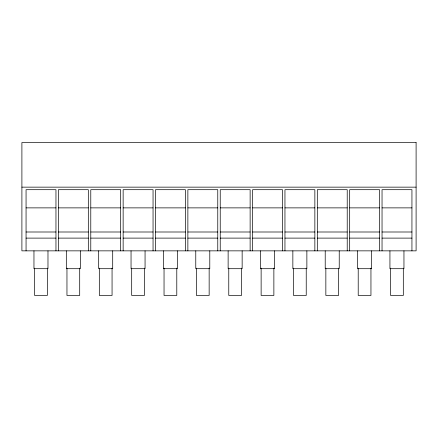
<?xml version="1.0" encoding="UTF-8"?>
<svg xmlns="http://www.w3.org/2000/svg" width="438" height="438" viewBox="0 0 438 438"><rect width="100%" height="100%" fill="white"/><g stroke="black" fill="none" stroke-linecap="round" stroke-linejoin="round"><path stroke-width="0.66" d="M21.9 187.146L416.1 187.146M26.061 207.875L55.96 207.875M58.424 207.875L88.323 207.875M90.781 207.875L120.685 207.875M123.144 207.875L153.048 207.875M155.506 207.875L185.411 207.875M187.869 207.875L217.768 207.875M220.232 207.875L250.131 207.875M252.589 207.875L282.494 207.875M284.952 207.875L314.856 207.875M317.315 207.875L347.219 207.875M349.677 207.875L379.576 207.875M382.04 207.875L411.939 207.875M26.061 231.998L55.96 231.998M58.424 231.998L88.323 231.998M90.781 231.998L120.685 231.998M123.144 231.998L153.048 231.998M155.506 231.998L185.411 231.998M187.869 231.998L217.768 231.998M220.232 231.998L250.131 231.998M252.589 231.998L282.494 231.998M284.952 231.998L314.856 231.998M317.315 231.998L347.219 231.998M349.677 231.998L379.576 231.998M382.04 231.998L411.939 231.998M26.061 238.113L55.96 238.113M58.424 238.113L88.323 238.113M90.781 238.113L120.685 238.113M123.144 238.113L153.048 238.113M155.506 238.113L185.411 238.113M187.869 238.113L217.768 238.113M220.232 238.113L250.131 238.113M252.589 238.113L282.494 238.113M284.952 238.113L314.856 238.113M317.315 238.113L347.219 238.113M349.677 238.113L379.576 238.113M382.04 238.113L411.939 238.113M411.939 250.854L411.939 189.692L382.04 189.692L382.04 250.854M403.956 250.854L403.956 268.697L389.935 268.697L389.935 250.854M403.316 268.122L403.316 295.453L390.576 295.453L390.576 268.122M379.576 250.854L379.576 189.692L349.677 189.692L349.677 250.854M371.594 250.854L371.594 268.697L357.578 268.697L357.578 250.854M370.953 268.122L370.953 295.453L358.213 295.453L358.213 268.122M347.219 250.854L347.219 189.692L317.315 189.692L317.315 250.854M339.231 250.854L339.231 268.697L325.215 268.697L325.215 250.854M338.596 268.122L338.596 295.453L325.85 295.453L325.85 268.122M314.856 250.854L314.856 189.692L284.952 189.692L284.952 250.854M306.868 250.854L306.868 268.697L292.852 268.697L292.852 250.854M306.233 268.122L306.233 295.453L293.493 295.453L293.493 268.122M282.494 250.854L282.494 189.692L252.589 189.692L252.589 250.854M274.506 250.854L274.506 268.697L260.49 268.697L260.49 250.854M273.87 268.122L273.87 295.453L261.13 295.453L261.13 268.122M250.131 250.854L250.131 189.692L220.232 189.692L220.232 250.854M242.148 250.854L242.148 268.697L228.132 268.697L228.132 250.854M241.508 268.122L241.508 295.453L228.767 295.453L228.767 268.122M217.768 250.854L217.768 189.692L187.869 189.692L187.869 250.854M209.786 250.854L209.786 268.697L195.77 268.697L195.77 250.854M209.15 268.122L209.15 295.453L196.405 295.453L196.405 268.122M185.411 250.854L185.411 189.692L155.506 189.692L155.506 250.854M177.423 250.854L177.423 268.697L163.407 268.697L163.407 250.854M176.788 268.122L176.788 295.453L164.042 295.453L164.042 268.122M153.048 250.854L153.048 189.692L123.144 189.692L123.144 250.854M145.06 250.854L145.06 268.697L131.044 268.697L131.044 250.854M144.425 268.122L144.425 295.453L131.685 295.453L131.685 268.122M120.685 250.854L120.685 189.692L90.781 189.692L90.781 250.854M112.703 250.854L112.703 268.697L98.681 268.697L98.681 250.854M112.062 268.122L112.062 295.453L99.322 295.453L99.322 268.122M88.323 250.854L88.323 189.692L58.424 189.692L58.424 250.854M80.34 250.854L80.34 268.697L66.324 268.697L66.324 250.854M79.7 268.122L79.7 295.453L66.959 295.453L66.959 268.122M55.96 250.854L55.96 189.692L26.061 189.692L26.061 250.854M47.977 250.854L47.977 268.697L33.961 268.697L33.961 250.854M47.342 268.122L47.342 295.453L34.597 295.453L34.597 268.122M416.1 142.547L21.9 142.547L21.9 250.854L416.1 250.854L416.1 142.547"/></g></svg>
